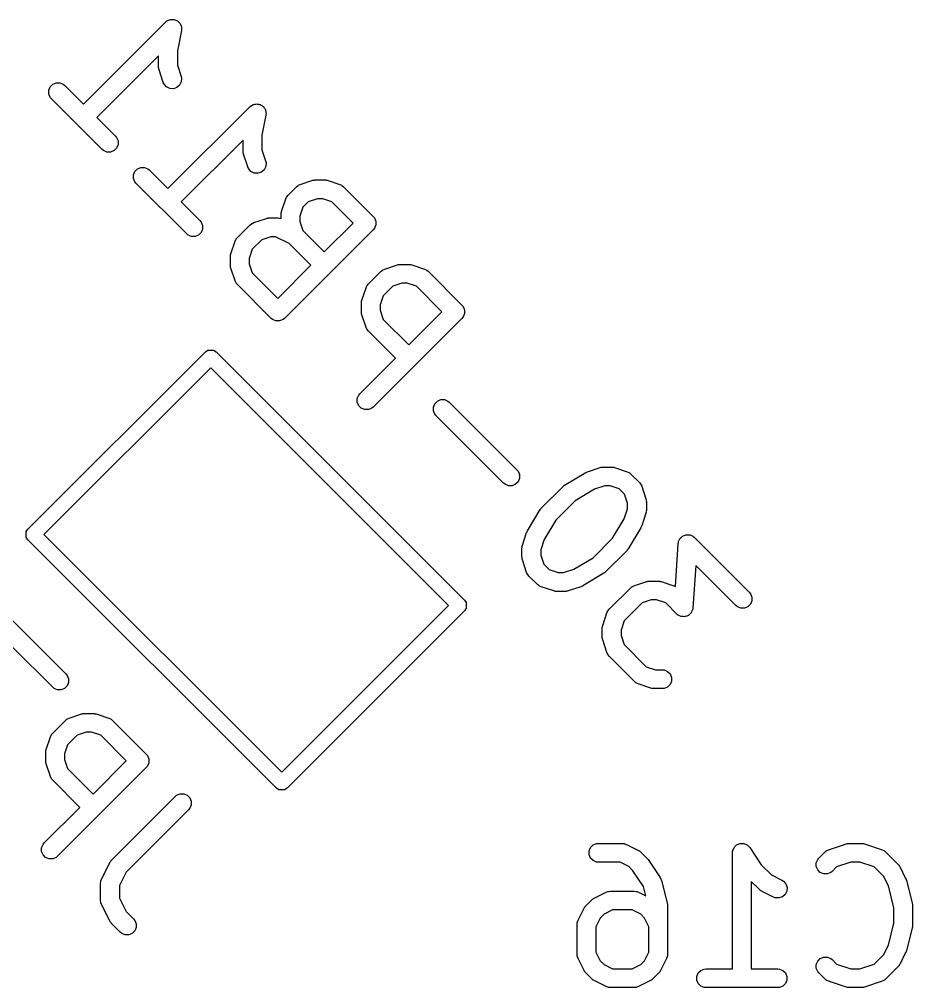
# Model space of a CAD drawing. Extents: x 0.03 to 1.98, y 0.07 to 3.6.
# Drawn here: x 0.3624 to 0.6426, y 2.0141 to 2.318 of the extents above; entities that cross this region are included whole.
import ezdxf

# ---------------------------------------------------------------- set-up
doc = ezdxf.new("R2010")
doc.units = 0
doc.header["$MEASUREMENT"] = 0
doc.layers.add('BLACK', color=7, linetype='CONTINUOUS')

msp = doc.modelspace()

# ---------------------------------------------------------------- linework, layer by layer
at = {"layer": 'BLACK', "linetype": 'CONTINUOUS'}
for p, q in [((0.3825, 2.29136), (0.40825, 2.31711)), ((0.40825, 2.31711), (0.40869, 2.31747)), ((0.40825, 2.31711), (0.40825, 2.31711)), ((0.40825, 2.31711), (0.40825, 2.31711)), ((0.40825, 2.31711), (0.40825, 2.31711)), ((0.40869, 2.31747), (0.40896, 2.31759)), ((0.40896, 2.31759), (0.40921, 2.31775)), ((0.40921, 2.31775), (0.40949, 2.3178)), ((0.40949, 2.3178), (0.40976, 2.31792)), ((0.40976, 2.31792), (0.41005, 2.31792)), ((0.41005, 2.31792), (0.41034, 2.31797)), ((0.41034, 2.31797), (0.41062, 2.31792)), ((0.41062, 2.31792), (0.41091, 2.31792)), ((0.41091, 2.31792), (0.41118, 2.3178)), ((0.41118, 2.3178), (0.41147, 2.31775)), ((0.41147, 2.31775), (0.41171, 2.31759)), ((0.41171, 2.31759), (0.41198, 2.31747)), ((0.41198, 2.31747), (0.41218, 2.31727)), ((0.41218, 2.31727), (0.41243, 2.31711)), ((0.41243, 2.31711), (0.41259, 2.31686)), ((0.41259, 2.31686), (0.41279, 2.31666)), ((0.41279, 2.31666), (0.4129, 2.31639)), ((0.4129, 2.31639), (0.41306, 2.31615)), ((0.41306, 2.31615), (0.41312, 2.31586)), ((0.41312, 2.31586), (0.41323, 2.3156)), ((0.41323, 2.31444), (0.41196, 2.3081)), ((0.41323, 2.3156), (0.41323, 2.3153)), ((0.41323, 2.3153), (0.41329, 2.31502)), ((0.41329, 2.31502), (0.41323, 2.31445)), ((0.41323, 2.31445), (0.41323, 2.31444)), ((0.41323, 2.31444), (0.41323, 2.31444)), ((0.41323, 2.31444), (0.41323, 2.31444)), ((0.41196, 2.3081), (0.41196, 2.30357)), ((0.40606, 2.30657), (0.38667, 2.28718)), ((0.40606, 2.30309), (0.40606, 2.30657)), ((0.40609, 2.3028), (0.40606, 2.30309)), ((0.40608, 2.30272), (0.40609, 2.3028)), ((0.4061, 2.30262), (0.40608, 2.30272)), ((0.40611, 2.30251), (0.4061, 2.30262)), ((0.40614, 2.30244), (0.40611, 2.30251)), ((0.40621, 2.30215), (0.40614, 2.30244)), ((0.40753, 2.29818), (0.40621, 2.30215)), ((0.41196, 2.30357), (0.41314, 2.30005)), ((0.37209, 2.29678), (0.3729, 2.29759)), ((0.3729, 2.29759), (0.37397, 2.29803)), ((0.37397, 2.29803), (0.37512, 2.29803)), ((0.37512, 2.29803), (0.37618, 2.29759)), ((0.37618, 2.29759), (0.37663, 2.29722)), ((0.40777, 2.29765), (0.40753, 2.29818)), ((0.40852, 2.29678), (0.40777, 2.29765)), ((0.41318, 2.29833), (0.41267, 2.2973)), ((0.41314, 2.30005), (0.41326, 2.29948)), ((0.41326, 2.29948), (0.41318, 2.29833)), ((0.37165, 2.29571), (0.37209, 2.29678)), ((0.37165, 2.29456), (0.37165, 2.29571)), ((0.37209, 2.29349), (0.37165, 2.29456)), ((0.37663, 2.29722), (0.3825, 2.29136)), ((0.40956, 2.29626), (0.40852, 2.29678)), ((0.4107, 2.29618), (0.40956, 2.29626)), ((0.4118, 2.29655), (0.4107, 2.29618)), ((0.41267, 2.2973), (0.4118, 2.29655)), ((0.37245, 2.29305), (0.37209, 2.29349)), ((0.38836, 2.27714), (0.37245, 2.29305)), ((0.40901, 2.26484), (0.43476, 2.29059)), ((0.43476, 2.2906), (0.43521, 2.29096)), ((0.43476, 2.29059), (0.43476, 2.2906)), ((0.43476, 2.2906), (0.43476, 2.2906)), ((0.43476, 2.2906), (0.43476, 2.2906)), ((0.43521, 2.29096), (0.43548, 2.29107)), ((0.43548, 2.29107), (0.43572, 2.29124)), ((0.43572, 2.29124), (0.436, 2.29129)), ((0.436, 2.29129), (0.43627, 2.2914)), ((0.43627, 2.2914), (0.43656, 2.2914)), ((0.43656, 2.2914), (0.43685, 2.29146)), ((0.43685, 2.29146), (0.43713, 2.2914)), ((0.43713, 2.2914), (0.43742, 2.2914)), ((0.43742, 2.2914), (0.43769, 2.29129)), ((0.43769, 2.29129), (0.43798, 2.29123)), ((0.43798, 2.29123), (0.43822, 2.29107)), ((0.43822, 2.29107), (0.43849, 2.29096)), ((0.43849, 2.29096), (0.4387, 2.29075)), ((0.4387, 2.29075), (0.43894, 2.29059)), ((0.43894, 2.29059), (0.4391, 2.29035)), ((0.4391, 2.29035), (0.4393, 2.29015)), ((0.4393, 2.29015), (0.43942, 2.28988)), ((0.43942, 2.28988), (0.43958, 2.28963)), ((0.43958, 2.28963), (0.43963, 2.28935)), ((0.43963, 2.28935), (0.43974, 2.28908)), ((0.43974, 2.28908), (0.43974, 2.28879)), ((0.43974, 2.28879), (0.4398, 2.2885)), ((0.4398, 2.2885), (0.43974, 2.28793)), ((0.38667, 2.28718), (0.39254, 2.28131)), ((0.43974, 2.28793), (0.43848, 2.28159)), ((0.43974, 2.28793), (0.43974, 2.28793)), ((0.43974, 2.28793), (0.43974, 2.28793)), ((0.43974, 2.28793), (0.43974, 2.28793)), ((0.39254, 2.28131), (0.39291, 2.28087)), ((0.39291, 2.28087), (0.39335, 2.2798)), ((0.39335, 2.2798), (0.39335, 2.27865)), ((0.43257, 2.28005), (0.41319, 2.26067)), ((0.43257, 2.27658), (0.43257, 2.28005)), ((0.43848, 2.28159), (0.43848, 2.27705)), ((0.38881, 2.27677), (0.38836, 2.27714)), ((0.38987, 2.27633), (0.38881, 2.27677)), ((0.39103, 2.27633), (0.38987, 2.27633)), ((0.39209, 2.27677), (0.39103, 2.27633)), ((0.39291, 2.27759), (0.39209, 2.27677)), ((0.39335, 2.27865), (0.39291, 2.27759)), ((0.4326, 2.27628), (0.43257, 2.27658)), ((0.43848, 2.27705), (0.43965, 2.27353)), ((0.43259, 2.27621), (0.4326, 2.27628)), ((0.43262, 2.2761), (0.43259, 2.27621)), ((0.43263, 2.276), (0.43262, 2.2761)), ((0.43266, 2.27593), (0.43263, 2.276)), ((0.43272, 2.27564), (0.43266, 2.27593)), ((0.43405, 2.27166), (0.43272, 2.27564)), ((0.43965, 2.27353), (0.43978, 2.27297)), ((0.39816, 2.2692), (0.3986, 2.27026)), ((0.3986, 2.27026), (0.39941, 2.27108)), ((0.39941, 2.27108), (0.40048, 2.27152)), ((0.40048, 2.27152), (0.40163, 2.27152)), ((0.40163, 2.27152), (0.4027, 2.27108)), ((0.4027, 2.27108), (0.40314, 2.27071)), ((0.40314, 2.27071), (0.40901, 2.26484)), ((0.43428, 2.27114), (0.43405, 2.27166)), ((0.43504, 2.27027), (0.43428, 2.27114)), ((0.43607, 2.26975), (0.43504, 2.27027)), ((0.43918, 2.27079), (0.43831, 2.27003)), ((0.4397, 2.27182), (0.43918, 2.27079)), ((0.43978, 2.27297), (0.4397, 2.27182)), ((0.39816, 2.26805), (0.39816, 2.2692)), ((0.3986, 2.26698), (0.39816, 2.26805)), ((0.43722, 2.26967), (0.43607, 2.26975)), ((0.43831, 2.27003), (0.43722, 2.26967)), ((0.4505, 2.26612), (0.45447, 2.26745)), ((0.45447, 2.26745), (0.45476, 2.26751)), ((0.45476, 2.26751), (0.45483, 2.26754)), ((0.45483, 2.26754), (0.45494, 2.26755)), ((0.45494, 2.26755), (0.45504, 2.26757)), ((0.45504, 2.26757), (0.45512, 2.26757)), ((0.45512, 2.26757), (0.45541, 2.2676)), ((0.45541, 2.2676), (0.45806, 2.2676)), ((0.45806, 2.2676), (0.45835, 2.26757)), ((0.45835, 2.26757), (0.45843, 2.26757)), ((0.45843, 2.26757), (0.45853, 2.26755)), ((0.45853, 2.26755), (0.45863, 2.26754)), ((0.45863, 2.26754), (0.45871, 2.26751)), ((0.45871, 2.26751), (0.45899, 2.26745)), ((0.45899, 2.26745), (0.46297, 2.26612)), ((0.39897, 2.26653), (0.3986, 2.26698)), ((0.41488, 2.25063), (0.39897, 2.26653)), ((0.44669, 2.26276), (0.44934, 2.26541)), ((0.44934, 2.26541), (0.44979, 2.26577)), ((0.44979, 2.26577), (0.44989, 2.26581)), ((0.44989, 2.26581), (0.44997, 2.26588)), ((0.44997, 2.26588), (0.4505, 2.26612)), ((0.46297, 2.26612), (0.4635, 2.26588)), ((0.4635, 2.26588), (0.46358, 2.26581)), ((0.46358, 2.26581), (0.46368, 2.26577)), ((0.46368, 2.26577), (0.46412, 2.26541)), ((0.46412, 2.26541), (0.4734, 2.25613)), ((0.44465, 2.25762), (0.44598, 2.2616)), ((0.44598, 2.2616), (0.44621, 2.26213)), ((0.44621, 2.26213), (0.44628, 2.26221)), ((0.44628, 2.26221), (0.44632, 2.26231)), ((0.44632, 2.26231), (0.44669, 2.26276)), ((0.45589, 2.26169), (0.45303, 2.26074)), ((0.45758, 2.26169), (0.45589, 2.26169)), ((0.46044, 2.26074), (0.45758, 2.26169)), ((0.41319, 2.26067), (0.41905, 2.2548)), ((0.45136, 2.25907), (0.45041, 2.25621)), ((0.45303, 2.26074), (0.45136, 2.25907)), ((0.46714, 2.25404), (0.46044, 2.26074)), ((0.43591, 2.25419), (0.43989, 2.25551)), ((0.43989, 2.25551), (0.44018, 2.25558)), ((0.44018, 2.25558), (0.44025, 2.25561)), ((0.44025, 2.25561), (0.44035, 2.25562)), ((0.44035, 2.25562), (0.44046, 2.25564)), ((0.44046, 2.25564), (0.44053, 2.25564)), ((0.44053, 2.25564), (0.44083, 2.25567)), ((0.44083, 2.25567), (0.44348, 2.25567)), ((0.44348, 2.25567), (0.44405, 2.25561)), ((0.44405, 2.25561), (0.44415, 2.25557)), ((0.44415, 2.25557), (0.44426, 2.25556)), ((0.44426, 2.25556), (0.4445, 2.25547)), ((0.4445, 2.25669), (0.44453, 2.25698)), ((0.4445, 2.25547), (0.4445, 2.25669)), ((0.44452, 2.25706), (0.44455, 2.25716)), ((0.44453, 2.25698), (0.44452, 2.25706)), ((0.44455, 2.25716), (0.44456, 2.25727)), ((0.44456, 2.25727), (0.44459, 2.25734)), ((0.44459, 2.25734), (0.44465, 2.25762)), ((0.45041, 2.25621), (0.45041, 2.25452)), ((0.4734, 2.25613), (0.47377, 2.25568)), ((0.47377, 2.25568), (0.47377, 2.25568)), ((0.47377, 2.25568), (0.47413, 2.2548)), ((0.41905, 2.2548), (0.41942, 2.25435)), ((0.41942, 2.25435), (0.41986, 2.25329)), ((0.41986, 2.25214), (0.41942, 2.25107)), ((0.41986, 2.25329), (0.41986, 2.25214)), ((0.43078, 2.2495), (0.43476, 2.25348)), ((0.43476, 2.25348), (0.43521, 2.25384)), ((0.43521, 2.25384), (0.43531, 2.25388)), ((0.43531, 2.25388), (0.43539, 2.25395)), ((0.43539, 2.25395), (0.43591, 2.25419)), ((0.45041, 2.25452), (0.45136, 2.25166)), ((0.45806, 2.24496), (0.46714, 2.25404)), ((0.47377, 2.2524), (0.4734, 2.25195)), ((0.47421, 2.25346), (0.47377, 2.2524)), ((0.47377, 2.2524), (0.47377, 2.2524)), ((0.47413, 2.2548), (0.47421, 2.25462)), ((0.47421, 2.25462), (0.47421, 2.25346)), ((0.41532, 2.25026), (0.41488, 2.25063)), ((0.41639, 2.24982), (0.41532, 2.25026)), ((0.41754, 2.24982), (0.41639, 2.24982)), ((0.4186, 2.25026), (0.41754, 2.24982)), ((0.41942, 2.25107), (0.4186, 2.25026)), ((0.43031, 2.24887), (0.43038, 2.24895)), ((0.43038, 2.24895), (0.43042, 2.24905)), ((0.43042, 2.24905), (0.43078, 2.2495)), ((0.4413, 2.24976), (0.43844, 2.24881)), ((0.44278, 2.24976), (0.4413, 2.24976)), ((0.44703, 2.24764), (0.44278, 2.24976)), ((0.4734, 2.25195), (0.44556, 2.22411)), ((0.45136, 2.25166), (0.45806, 2.24496)), ((0.42874, 2.24437), (0.43007, 2.24834)), ((0.43007, 2.24834), (0.43031, 2.24887)), ((0.43844, 2.24881), (0.43545, 2.24582)), ((0.45388, 2.24078), (0.44703, 2.24764)), ((0.42859, 2.24343), (0.42862, 2.24373)), ((0.42859, 2.24078), (0.42859, 2.24343)), ((0.42862, 2.2438), (0.42864, 2.24391)), ((0.42862, 2.24373), (0.42862, 2.2438)), ((0.42864, 2.24391), (0.42865, 2.24401)), ((0.42865, 2.24401), (0.42868, 2.24408)), ((0.42868, 2.24408), (0.42874, 2.24437)), ((0.43545, 2.24582), (0.4345, 2.24295)), ((0.4345, 2.24295), (0.4345, 2.24126)), ((0.42862, 2.24049), (0.42859, 2.24078)), ((0.42862, 2.24041), (0.42862, 2.24049)), ((0.42864, 2.24031), (0.42862, 2.24041)), ((0.42865, 2.24021), (0.42864, 2.24031)), ((0.42868, 2.24013), (0.42865, 2.24021)), ((0.42874, 2.23985), (0.42868, 2.24013)), ((0.43007, 2.23587), (0.42874, 2.23985)), ((0.4345, 2.24126), (0.43545, 2.2384)), ((0.44348, 2.23038), (0.45388, 2.24078)), ((0.47701, 2.23961), (0.48099, 2.24093)), ((0.48099, 2.24093), (0.48127, 2.241)), ((0.48127, 2.241), (0.48134, 2.24103)), ((0.48134, 2.24103), (0.48145, 2.24104)), ((0.48145, 2.24104), (0.48155, 2.24106)), ((0.48155, 2.24106), (0.48163, 2.24106)), ((0.48163, 2.24106), (0.48192, 2.24108)), ((0.48192, 2.24108), (0.48457, 2.24108)), ((0.48457, 2.24108), (0.48486, 2.24106)), ((0.48486, 2.24106), (0.48494, 2.24106)), ((0.48494, 2.24106), (0.48504, 2.24104)), ((0.48504, 2.24104), (0.48515, 2.24103)), ((0.48515, 2.24103), (0.48522, 2.241)), ((0.48522, 2.241), (0.48551, 2.24093)), ((0.48551, 2.24093), (0.48948, 2.23961)), ((0.43545, 2.2384), (0.44348, 2.23038)), ((0.47188, 2.23492), (0.47586, 2.23889)), ((0.47586, 2.23889), (0.4763, 2.23926)), ((0.4763, 2.23926), (0.4764, 2.2393)), ((0.4764, 2.2393), (0.47648, 2.23937)), ((0.47648, 2.23937), (0.47701, 2.23961)), ((0.48948, 2.23961), (0.49001, 2.23937)), ((0.49001, 2.23937), (0.49009, 2.2393)), ((0.49009, 2.2393), (0.49019, 2.23926)), ((0.49019, 2.23926), (0.49064, 2.23889)), ((0.49064, 2.23889), (0.50124, 2.22829)), ((0.43031, 2.23534), (0.43007, 2.23587)), ((0.43038, 2.23526), (0.43031, 2.23534)), ((0.43042, 2.23517), (0.43038, 2.23526)), ((0.43078, 2.23472), (0.43042, 2.23517)), ((0.44139, 2.22411), (0.43078, 2.23472)), ((0.46984, 2.22979), (0.47117, 2.23376)), ((0.47117, 2.23376), (0.4714, 2.23429)), ((0.4714, 2.23429), (0.47147, 2.23437)), ((0.47147, 2.23437), (0.47151, 2.23447)), ((0.47151, 2.23447), (0.47188, 2.23492)), ((0.47954, 2.23422), (0.47655, 2.23123)), ((0.4824, 2.23518), (0.47954, 2.23422)), ((0.48409, 2.23518), (0.4824, 2.23518)), ((0.48695, 2.23422), (0.48409, 2.23518)), ((0.49498, 2.2262), (0.48695, 2.23422)), ((0.47655, 2.23123), (0.47559, 2.22837)), ((0.46969, 2.22885), (0.46972, 2.22914)), ((0.46969, 2.2262), (0.46969, 2.22885)), ((0.46971, 2.22922), (0.46973, 2.22932)), ((0.46972, 2.22914), (0.46971, 2.22922)), ((0.46973, 2.22932), (0.46974, 2.22943)), ((0.46974, 2.22943), (0.46977, 2.2295)), ((0.46977, 2.2295), (0.46984, 2.22979)), ((0.47559, 2.22837), (0.47559, 2.22668)), ((0.50124, 2.22829), (0.50161, 2.22784)), ((0.50161, 2.22784), (0.50194, 2.22704)), ((0.46972, 2.22591), (0.46969, 2.2262)), ((0.46971, 2.22583), (0.46972, 2.22591)), ((0.46973, 2.22573), (0.46971, 2.22583)), ((0.46974, 2.22562), (0.46973, 2.22573)), ((0.46977, 2.22555), (0.46974, 2.22562)), ((0.46984, 2.22527), (0.46977, 2.22555)), ((0.47117, 2.22129), (0.46984, 2.22527)), ((0.47559, 2.22668), (0.47655, 2.22382)), ((0.48457, 2.21579), (0.49498, 2.2262)), ((0.50205, 2.22562), (0.50161, 2.22456)), ((0.50194, 2.22704), (0.50205, 2.22678)), ((0.50205, 2.22678), (0.50205, 2.22562)), ((0.44184, 2.22375), (0.44139, 2.22411)), ((0.4429, 2.2233), (0.44184, 2.22375)), ((0.44405, 2.2233), (0.4429, 2.2233)), ((0.44512, 2.22375), (0.44405, 2.2233)), ((0.44556, 2.22411), (0.44512, 2.22375)), ((0.50124, 2.22411), (0.4734, 2.19627)), ((0.47655, 2.22382), (0.48457, 2.21579)), ((0.50161, 2.22456), (0.50124, 2.22411)), ((0.4714, 2.22076), (0.47117, 2.22129)), ((0.47147, 2.22068), (0.4714, 2.22076)), ((0.47151, 2.22058), (0.47147, 2.22068)), ((0.47188, 2.22014), (0.47151, 2.22058)), ((0.4804, 2.21162), (0.47188, 2.22014)), ((0.36509, 2.15798), (0.42076, 2.21365)), ((0.42076, 2.21365), (0.42153, 2.21417)), ((0.42153, 2.21417), (0.42334, 2.21417)), ((0.42334, 2.21417), (0.4241, 2.21365)), ((0.4241, 2.21365), (0.50205, 2.13571)), ((0.46923, 2.20045), (0.4804, 2.21162)), ((0.42243, 2.20864), (0.3701, 2.15631)), ((0.49704, 2.13404), (0.42243, 2.20864)), ((0.46886, 2.2), (0.46923, 2.20045)), ((0.46842, 2.19894), (0.46886, 2.2)), ((0.46842, 2.19779), (0.46842, 2.19894)), ((0.46886, 2.19672), (0.46842, 2.19779)), ((0.49228, 2.19629), (0.49272, 2.19735)), ((0.49272, 2.19735), (0.49354, 2.19817)), ((0.49354, 2.19817), (0.4946, 2.19861)), ((0.4946, 2.19861), (0.49575, 2.19861)), ((0.49575, 2.19861), (0.49682, 2.19817)), ((0.49682, 2.19817), (0.49727, 2.1978)), ((0.49727, 2.1978), (0.51848, 2.17659)), ((0.46967, 2.19591), (0.46886, 2.19672)), ((0.47074, 2.19547), (0.46967, 2.19591)), ((0.47189, 2.19547), (0.47074, 2.19547)), ((0.47296, 2.19591), (0.47189, 2.19547)), ((0.4734, 2.19627), (0.47296, 2.19591)), ((0.49228, 2.19513), (0.49228, 2.19629)), ((0.49272, 2.19407), (0.49228, 2.19513)), ((0.49309, 2.19362), (0.49272, 2.19407)), ((0.5143, 2.17241), (0.49309, 2.19362)), ((0.51848, 2.17659), (0.51884, 2.17614)), ((0.51884, 2.17614), (0.51928, 2.17508)), ((0.54064, 2.17598), (0.54462, 2.1773)), ((0.54462, 2.1773), (0.5449, 2.17737)), ((0.5449, 2.17737), (0.54498, 2.1774)), ((0.54498, 2.1774), (0.54508, 2.17741)), ((0.54508, 2.17741), (0.54518, 2.17743)), ((0.54518, 2.17743), (0.54526, 2.17742)), ((0.54526, 2.17742), (0.54555, 2.17745)), ((0.54555, 2.17745), (0.5482, 2.17745)), ((0.5482, 2.17745), (0.5485, 2.17742)), ((0.5485, 2.17742), (0.54857, 2.17743)), ((0.54857, 2.17743), (0.54868, 2.17741)), ((0.54868, 2.17741), (0.54878, 2.1774)), ((0.54878, 2.1774), (0.54885, 2.17737)), ((0.54885, 2.17737), (0.54914, 2.1773)), ((0.54914, 2.1773), (0.55311, 2.17598)), ((0.51928, 2.17392), (0.51884, 2.17286)), ((0.51928, 2.17508), (0.51928, 2.17392)), ((0.53343, 2.17173), (0.54006, 2.17571)), ((0.54006, 2.17571), (0.5401, 2.17573)), ((0.5401, 2.17573), (0.54011, 2.17574)), ((0.54011, 2.17574), (0.54035, 2.17584)), ((0.54035, 2.17584), (0.54058, 2.17595)), ((0.54058, 2.17595), (0.5406, 2.17596)), ((0.5406, 2.17596), (0.54064, 2.17598)), ((0.55311, 2.17598), (0.55364, 2.17574)), ((0.55364, 2.17574), (0.55372, 2.17567)), ((0.55372, 2.17567), (0.55382, 2.17563)), ((0.55382, 2.17563), (0.55427, 2.17526)), ((0.55427, 2.17526), (0.55692, 2.17261)), ((0.51475, 2.17204), (0.5143, 2.17241)), ((0.51581, 2.1716), (0.51475, 2.17204)), ((0.51696, 2.1716), (0.51581, 2.1716)), ((0.51803, 2.17204), (0.51696, 2.1716)), ((0.51884, 2.17286), (0.51803, 2.17204)), ((0.52623, 2.16466), (0.53286, 2.17128)), ((0.53286, 2.17128), (0.53294, 2.17135)), ((0.53294, 2.17135), (0.53296, 2.17138)), ((0.53296, 2.17138), (0.53314, 2.17151)), ((0.53314, 2.17151), (0.53331, 2.17165)), ((0.53331, 2.17165), (0.53335, 2.17167)), ((0.53335, 2.17167), (0.53343, 2.17173)), ((0.54282, 2.17048), (0.53678, 2.16685)), ((0.54603, 2.17155), (0.54282, 2.17048)), ((0.54772, 2.17155), (0.54603, 2.17155)), ((0.55059, 2.17059), (0.54772, 2.17155)), ((0.55225, 2.16893), (0.55059, 2.17059)), ((0.55692, 2.17261), (0.55729, 2.17216)), ((0.55729, 2.17216), (0.55733, 2.17207)), ((0.55733, 2.17207), (0.5574, 2.17198)), ((0.5574, 2.17198), (0.55763, 2.17146)), ((0.55763, 2.17146), (0.55896, 2.16748)), ((0.5532, 2.16607), (0.55225, 2.16893)), ((0.55896, 2.16748), (0.55902, 2.16719)), ((0.55902, 2.16719), (0.55905, 2.16712)), ((0.55905, 2.16712), (0.55906, 2.16702)), ((0.55906, 2.16702), (0.55909, 2.16691)), ((0.55909, 2.16691), (0.55908, 2.16684)), ((0.52181, 2.15746), (0.52579, 2.16409)), ((0.52579, 2.16409), (0.52585, 2.16417)), ((0.52585, 2.16417), (0.52586, 2.16421)), ((0.52586, 2.16421), (0.526, 2.16438)), ((0.526, 2.16438), (0.52613, 2.16455)), ((0.52613, 2.16455), (0.52617, 2.16458)), ((0.52617, 2.16458), (0.52623, 2.16466)), ((0.53678, 2.16685), (0.53066, 2.16074)), ((0.55213, 2.16116), (0.5532, 2.16437)), ((0.5532, 2.16437), (0.5532, 2.16607)), ((0.55908, 2.16684), (0.55911, 2.16655)), ((0.55911, 2.16389), (0.55908, 2.1636)), ((0.55911, 2.16655), (0.55911, 2.16389)), ((0.54851, 2.15512), (0.55213, 2.16116)), ((0.55896, 2.16296), (0.55763, 2.15898)), ((0.55902, 2.16325), (0.55896, 2.16296)), ((0.55905, 2.16332), (0.55902, 2.16325)), ((0.55906, 2.16342), (0.55905, 2.16332)), ((0.55909, 2.16352), (0.55906, 2.16342)), ((0.55908, 2.1636), (0.55909, 2.16352)), ((0.36457, 2.15721), (0.36509, 2.15798)), ((0.53066, 2.16074), (0.52704, 2.1547)), ((0.55736, 2.1584), (0.55339, 2.15177)), ((0.55738, 2.15844), (0.55736, 2.1584)), ((0.5574, 2.15845), (0.55738, 2.15844)), ((0.5575, 2.15869), (0.5574, 2.15845)), ((0.55761, 2.15892), (0.5575, 2.15869)), ((0.55763, 2.15898), (0.55761, 2.15894)), ((0.55761, 2.15894), (0.55761, 2.15892)), ((0.36457, 2.1554), (0.36457, 2.15721)), ((0.36509, 2.15464), (0.36457, 2.1554)), ((0.3701, 2.15631), (0.4447, 2.0817)), ((0.52021, 2.1529), (0.52154, 2.15687)), ((0.52154, 2.15687), (0.52156, 2.15692)), ((0.52156, 2.15694), (0.52167, 2.15717)), ((0.52156, 2.15692), (0.52156, 2.15694)), ((0.52167, 2.15717), (0.52178, 2.1574)), ((0.52178, 2.1574), (0.52179, 2.15742)), ((0.52179, 2.15742), (0.52181, 2.15746)), ((0.5424, 2.14901), (0.54851, 2.15512)), ((0.56943, 2.15449), (0.56961, 2.15493)), ((0.56961, 2.15493), (0.56968, 2.155)), ((0.56968, 2.155), (0.56972, 2.15509)), ((0.56972, 2.15509), (0.57009, 2.1554)), ((0.57009, 2.1554), (0.57042, 2.15574)), ((0.57042, 2.15574), (0.57052, 2.15578)), ((0.57052, 2.15578), (0.57059, 2.15585)), ((0.57059, 2.15585), (0.57105, 2.156)), ((0.57105, 2.156), (0.57149, 2.15618)), ((0.57149, 2.15618), (0.57159, 2.15618)), ((0.57159, 2.15618), (0.57168, 2.15622)), ((0.57168, 2.15622), (0.57216, 2.15618)), ((0.57216, 2.15618), (0.57264, 2.15618)), ((0.57264, 2.15618), (0.57273, 2.15615)), ((0.57273, 2.15615), (0.57283, 2.15614)), ((0.57283, 2.15614), (0.57326, 2.15593)), ((0.57326, 2.15593), (0.57371, 2.15574)), ((0.57371, 2.15574), (0.57382, 2.15565)), ((0.57382, 2.15565), (0.57387, 2.15563)), ((0.57387, 2.15563), (0.57392, 2.15557)), ((0.57392, 2.15557), (0.57415, 2.15538)), ((0.57415, 2.15538), (0.59139, 2.13814)), ((0.44303, 2.07669), (0.36509, 2.15464)), ((0.52006, 2.15196), (0.52009, 2.15225)), ((0.52006, 2.14931), (0.52006, 2.15196)), ((0.52009, 2.15233), (0.52011, 2.15243)), ((0.52009, 2.15225), (0.52009, 2.15233)), ((0.52011, 2.15243), (0.52012, 2.15254)), ((0.52012, 2.15254), (0.52015, 2.15261)), ((0.52015, 2.15261), (0.52021, 2.1529)), ((0.52704, 2.1547), (0.52597, 2.15148)), ((0.55333, 2.15169), (0.55331, 2.15165)), ((0.55339, 2.15177), (0.55333, 2.15169)), ((0.56822, 2.13995), (0.56912, 2.15349)), ((0.56912, 2.15349), (0.56917, 2.15379)), ((0.56917, 2.15387), (0.56919, 2.15392)), ((0.56917, 2.15379), (0.56917, 2.15387)), ((0.56919, 2.15392), (0.56921, 2.15406)), ((0.56921, 2.15406), (0.56943, 2.15449)), ((0.52009, 2.14902), (0.52006, 2.14931)), ((0.52009, 2.14894), (0.52009, 2.14902)), ((0.52011, 2.14884), (0.52009, 2.14894)), ((0.52012, 2.14874), (0.52011, 2.14884)), ((0.52015, 2.14866), (0.52012, 2.14874)), ((0.52021, 2.14838), (0.52015, 2.14866)), ((0.52597, 2.15148), (0.52597, 2.14979)), ((0.52597, 2.14979), (0.52692, 2.14693)), ((0.53636, 2.14538), (0.5424, 2.14901)), ((0.55294, 2.1512), (0.54631, 2.14457)), ((0.55301, 2.15128), (0.55294, 2.1512)), ((0.55304, 2.1513), (0.55301, 2.15128)), ((0.55317, 2.15148), (0.55304, 2.1513)), ((0.55331, 2.15165), (0.55317, 2.15148)), ((0.52154, 2.1444), (0.52021, 2.14838)), ((0.52692, 2.14693), (0.52859, 2.14526)), ((0.57458, 2.1466), (0.57369, 2.13321)), ((0.58721, 2.13397), (0.57458, 2.1466)), ((0.52178, 2.14387), (0.52154, 2.1444)), ((0.52185, 2.14379), (0.52178, 2.14387)), ((0.52189, 2.14369), (0.52185, 2.14379)), ((0.52225, 2.14325), (0.52189, 2.14369)), ((0.52491, 2.1406), (0.52225, 2.14325)), ((0.52859, 2.14526), (0.53145, 2.14431)), ((0.53145, 2.14431), (0.53314, 2.14431)), ((0.53314, 2.14431), (0.53636, 2.14538)), ((0.54575, 2.14413), (0.53912, 2.14015)), ((0.54583, 2.14419), (0.54575, 2.14413)), ((0.54587, 2.14421), (0.54583, 2.14419)), ((0.54604, 2.14434), (0.54587, 2.14421)), ((0.54621, 2.14447), (0.54604, 2.14434)), ((0.54624, 2.14451), (0.54621, 2.14447)), ((0.54631, 2.14457), (0.54624, 2.14451)), ((0.52535, 2.14023), (0.52491, 2.1406)), ((0.52545, 2.14019), (0.52535, 2.14023)), ((0.52553, 2.14012), (0.52545, 2.14019)), ((0.52606, 2.13988), (0.52553, 2.14012)), ((0.53004, 2.13856), (0.52606, 2.13988)), ((0.53853, 2.13988), (0.53456, 2.13856)), ((0.53857, 2.1399), (0.53853, 2.13988)), ((0.53859, 2.1399), (0.53857, 2.1399)), ((0.53883, 2.14001), (0.53859, 2.1399)), ((0.53906, 2.14012), (0.53883, 2.14001)), ((0.53908, 2.14013), (0.53906, 2.14012)), ((0.53912, 2.14015), (0.53908, 2.14013)), ((0.55407, 2.13947), (0.55452, 2.13984)), ((0.55452, 2.13984), (0.55462, 2.13988)), ((0.55462, 2.13988), (0.5547, 2.13995)), ((0.5547, 2.13995), (0.55522, 2.14018)), ((0.55522, 2.14018), (0.5592, 2.14151)), ((0.5592, 2.14151), (0.55949, 2.14157)), ((0.55949, 2.14157), (0.55956, 2.1416)), ((0.55956, 2.1416), (0.55966, 2.14161)), ((0.55966, 2.14161), (0.55977, 2.14164)), ((0.55977, 2.14164), (0.55984, 2.14163)), ((0.55984, 2.14163), (0.56013, 2.14166)), ((0.56013, 2.14166), (0.56279, 2.14166)), ((0.56279, 2.14166), (0.56308, 2.14163)), ((0.56308, 2.14163), (0.56316, 2.14164)), ((0.56316, 2.14164), (0.56326, 2.14161)), ((0.56326, 2.14161), (0.56336, 2.1416)), ((0.56336, 2.1416), (0.56343, 2.14157)), ((0.56343, 2.14157), (0.56372, 2.14151)), ((0.56372, 2.14151), (0.5677, 2.14018)), ((0.5677, 2.14018), (0.56822, 2.13995)), ((0.53032, 2.13849), (0.53004, 2.13856)), ((0.53039, 2.13846), (0.53032, 2.13849)), ((0.5305, 2.13845), (0.53039, 2.13846)), ((0.5306, 2.13843), (0.5305, 2.13845)), ((0.53068, 2.13843), (0.5306, 2.13843)), ((0.53097, 2.13841), (0.53068, 2.13843)), ((0.53362, 2.13841), (0.53097, 2.13841)), ((0.53391, 2.13843), (0.53362, 2.13841)), ((0.53399, 2.13843), (0.53391, 2.13843)), ((0.53409, 2.13845), (0.53399, 2.13843)), ((0.5342, 2.13846), (0.53409, 2.13845)), ((0.53427, 2.13849), (0.5342, 2.13846)), ((0.53456, 2.13856), (0.53427, 2.13849)), ((0.54744, 2.13284), (0.55407, 2.13947)), ((0.59139, 2.13814), (0.59175, 2.1377)), ((0.59175, 2.1377), (0.5922, 2.13663)), ((0.5922, 2.13663), (0.5922, 2.13548)), ((0.4447, 2.0817), (0.49704, 2.13404)), ((0.50205, 2.13571), (0.50256, 2.13494)), ((0.50256, 2.13494), (0.50256, 2.13313)), ((0.55775, 2.1348), (0.55211, 2.12916)), ((0.56061, 2.13575), (0.55775, 2.1348)), ((0.56231, 2.13575), (0.56061, 2.13575)), ((0.56517, 2.1348), (0.56231, 2.13575)), ((0.56865, 2.13132), (0.56517, 2.1348)), ((0.58766, 2.1336), (0.58721, 2.13397)), ((0.58872, 2.13316), (0.58766, 2.1336)), ((0.59094, 2.1336), (0.58988, 2.13316)), ((0.59175, 2.13442), (0.59094, 2.1336)), ((0.5922, 2.13548), (0.59175, 2.13442)), ((0.50205, 2.13237), (0.44637, 2.07669)), ((0.50256, 2.13313), (0.50205, 2.13237)), ((0.5454, 2.12771), (0.54673, 2.13169)), ((0.54673, 2.13169), (0.54696, 2.13222)), ((0.54696, 2.13222), (0.54703, 2.1323)), ((0.54703, 2.1323), (0.54707, 2.13239)), ((0.54707, 2.13239), (0.54744, 2.13284)), ((0.56889, 2.13112), (0.56865, 2.13132)), ((0.56894, 2.13106), (0.56889, 2.13112)), ((0.56899, 2.13104), (0.56894, 2.13106)), ((0.5691, 2.13095), (0.56899, 2.13104)), ((0.56954, 2.13077), (0.5691, 2.13095)), ((0.56997, 2.13055), (0.56954, 2.13077)), ((0.57007, 2.13055), (0.56997, 2.13055)), ((0.57016, 2.13051), (0.57007, 2.13055)), ((0.57064, 2.13051), (0.57016, 2.13051)), ((0.57112, 2.13048), (0.57064, 2.13051)), ((0.57122, 2.13051), (0.57112, 2.13048)), ((0.57132, 2.13051), (0.57122, 2.13051)), ((0.57176, 2.13069), (0.57132, 2.13051)), ((0.57221, 2.13085), (0.57176, 2.13069)), ((0.57229, 2.13091), (0.57221, 2.13085)), ((0.57238, 2.13095), (0.57229, 2.13091)), ((0.57272, 2.13129), (0.57238, 2.13095)), ((0.57308, 2.1316), (0.57272, 2.13129)), ((0.57312, 2.13169), (0.57308, 2.1316)), ((0.57319, 2.13176), (0.57312, 2.13169)), ((0.57338, 2.13221), (0.57319, 2.13176)), ((0.57359, 2.13264), (0.57338, 2.13221)), ((0.57361, 2.13278), (0.57359, 2.13264)), ((0.57364, 2.13283), (0.57361, 2.13278)), ((0.57369, 2.13321), (0.57364, 2.13291)), ((0.57364, 2.13291), (0.57364, 2.13283)), ((0.58988, 2.13316), (0.58872, 2.13316)), ((0.35979, 2.12974), (0.37702, 2.11251)), ((0.54531, 2.12735), (0.54534, 2.12742)), ((0.54534, 2.12742), (0.5454, 2.12771)), ((0.55211, 2.12916), (0.55116, 2.1263)), ((0.54525, 2.12678), (0.54528, 2.12707)), ((0.54525, 2.12412), (0.54525, 2.12678)), ((0.54527, 2.12715), (0.5453, 2.12725)), ((0.54528, 2.12707), (0.54527, 2.12715)), ((0.5453, 2.12725), (0.54531, 2.12735)), ((0.55116, 2.1263), (0.55116, 2.1246)), ((0.55116, 2.1246), (0.55211, 2.12174)), ((0.54528, 2.12383), (0.54525, 2.12412)), ((0.54527, 2.12376), (0.54528, 2.12383)), ((0.5453, 2.12365), (0.54527, 2.12376)), ((0.54531, 2.12355), (0.5453, 2.12365)), ((0.54534, 2.12348), (0.54531, 2.12355)), ((0.5454, 2.12319), (0.54534, 2.12348)), ((0.54673, 2.11921), (0.5454, 2.12319)), ((0.55211, 2.12174), (0.55908, 2.11477)), ((0.37284, 2.10833), (0.36021, 2.12097)), ((0.54696, 2.11869), (0.54673, 2.11921)), ((0.54703, 2.11861), (0.54696, 2.11869)), ((0.54707, 2.11851), (0.54703, 2.11861)), ((0.54744, 2.11806), (0.54707, 2.11851)), ((0.5554, 2.11011), (0.54744, 2.11806)), ((0.37702, 2.11251), (0.37739, 2.11206)), ((0.55908, 2.11477), (0.56194, 2.11382)), ((0.56194, 2.11382), (0.56411, 2.11382)), ((0.56411, 2.11382), (0.56469, 2.11376)), ((0.56469, 2.11376), (0.56575, 2.11332)), ((0.56575, 2.11332), (0.56657, 2.11251)), ((0.56657, 2.11251), (0.56701, 2.11144)), ((0.37739, 2.11206), (0.37783, 2.111)), ((0.37783, 2.10985), (0.37739, 2.10878)), ((0.37783, 2.111), (0.37783, 2.10985)), ((0.55584, 2.10974), (0.5554, 2.11011)), ((0.55594, 2.1097), (0.55584, 2.10974)), ((0.55602, 2.10963), (0.55594, 2.1097)), ((0.55655, 2.10939), (0.55602, 2.10963)), ((0.56053, 2.10807), (0.55655, 2.10939)), ((0.56657, 2.10923), (0.56575, 2.10841)), ((0.56701, 2.11029), (0.56657, 2.10923)), ((0.56701, 2.11144), (0.56701, 2.11029)), ((0.37329, 2.10797), (0.37284, 2.10833)), ((0.37436, 2.10753), (0.37329, 2.10797)), ((0.37551, 2.10753), (0.37436, 2.10753)), ((0.37657, 2.10797), (0.37551, 2.10753)), ((0.37739, 2.10878), (0.37657, 2.10797)), ((0.56081, 2.108), (0.56053, 2.10807)), ((0.56088, 2.10797), (0.56081, 2.108)), ((0.56099, 2.10796), (0.56088, 2.10797)), ((0.56109, 2.10794), (0.56099, 2.10796)), ((0.56117, 2.10794), (0.56109, 2.10794)), ((0.56146, 2.10792), (0.56117, 2.10794)), ((0.56411, 2.10792), (0.56146, 2.10792)), ((0.56469, 2.10797), (0.56411, 2.10792)), ((0.56575, 2.10841), (0.56469, 2.10797)), ((0.38195, 2.09997), (0.38224, 2.10003)), ((0.38224, 2.10003), (0.38231, 2.10006)), ((0.38231, 2.10006), (0.38241, 2.10007)), ((0.38241, 2.10007), (0.38252, 2.1001)), ((0.38252, 2.1001), (0.38259, 2.10009)), ((0.38259, 2.10009), (0.38289, 2.10012)), ((0.38289, 2.10012), (0.38554, 2.10012)), ((0.38554, 2.10012), (0.38583, 2.10009)), ((0.38583, 2.10009), (0.38591, 2.1001)), ((0.38591, 2.1001), (0.38601, 2.10007)), ((0.38601, 2.10007), (0.38611, 2.10006)), ((0.38611, 2.10006), (0.38619, 2.10003)), ((0.38619, 2.10003), (0.38647, 2.09997)), ((0.37284, 2.09395), (0.37682, 2.09793)), ((0.37682, 2.09793), (0.37727, 2.0983)), ((0.37727, 2.0983), (0.37737, 2.09834)), ((0.37737, 2.09834), (0.37745, 2.09841)), ((0.37745, 2.09841), (0.37798, 2.09864)), ((0.37798, 2.09864), (0.38195, 2.09997)), ((0.38647, 2.09997), (0.39045, 2.09864)), ((0.39045, 2.09864), (0.39098, 2.09841)), ((0.39098, 2.09841), (0.39106, 2.09834)), ((0.39106, 2.09834), (0.39115, 2.0983)), ((0.39115, 2.0983), (0.3916, 2.09793)), ((0.3916, 2.09793), (0.40221, 2.08732)), ((0.37248, 2.0935), (0.37284, 2.09395)), ((0.38337, 2.09421), (0.3805, 2.09326)), ((0.38506, 2.09421), (0.38337, 2.09421)), ((0.38792, 2.09326), (0.38506, 2.09421)), ((0.37081, 2.08882), (0.37213, 2.0928)), ((0.37213, 2.0928), (0.37237, 2.09333)), ((0.37237, 2.09333), (0.37244, 2.09341)), ((0.37244, 2.09341), (0.37248, 2.0935)), ((0.3805, 2.09326), (0.37751, 2.09027)), ((0.39594, 2.08523), (0.38792, 2.09326)), ((0.37065, 2.08789), (0.37068, 2.08818)), ((0.37065, 2.08523), (0.37065, 2.08789)), ((0.37068, 2.08826), (0.3707, 2.08836)), ((0.37068, 2.08818), (0.37068, 2.08826)), ((0.3707, 2.08836), (0.37071, 2.08846)), ((0.37071, 2.08846), (0.37074, 2.08853)), ((0.37074, 2.08853), (0.37081, 2.08882)), ((0.37751, 2.09027), (0.37656, 2.08741)), ((0.37068, 2.08494), (0.37065, 2.08523)), ((0.37068, 2.08487), (0.37068, 2.08494)), ((0.3707, 2.08476), (0.37068, 2.08487)), ((0.37656, 2.08741), (0.37656, 2.08571)), ((0.37656, 2.08571), (0.37751, 2.08285)), ((0.38554, 2.07483), (0.39594, 2.08523)), ((0.40221, 2.08732), (0.40257, 2.08688)), ((0.40257, 2.08688), (0.40291, 2.08608)), ((0.40291, 2.08608), (0.40302, 2.08581)), ((0.40302, 2.08581), (0.40302, 2.08466)), ((0.37071, 2.08466), (0.3707, 2.08476)), ((0.37074, 2.08459), (0.37071, 2.08466)), ((0.37081, 2.0843), (0.37074, 2.08459)), ((0.37213, 2.08032), (0.37081, 2.0843)), ((0.40221, 2.08315), (0.37437, 2.05531)), ((0.37751, 2.08285), (0.38554, 2.07483)), ((0.40257, 2.08359), (0.40221, 2.08315)), ((0.40302, 2.08466), (0.40257, 2.08359)), ((0.37237, 2.0798), (0.37213, 2.08032)), ((0.37244, 2.07972), (0.37237, 2.0798)), ((0.37248, 2.07962), (0.37244, 2.07972)), ((0.37284, 2.07917), (0.37248, 2.07962)), ((0.38136, 2.07065), (0.37284, 2.07917)), ((0.4438, 2.07618), (0.44303, 2.07669)), ((0.44561, 2.07618), (0.4438, 2.07618)), ((0.44637, 2.07669), (0.44561, 2.07618)), ((0.3914, 2.05418), (0.41129, 2.07407)), ((0.41129, 2.07407), (0.41174, 2.07443)), ((0.41174, 2.07443), (0.4128, 2.07487)), ((0.4128, 2.07487), (0.41395, 2.07487)), ((0.41395, 2.07487), (0.41502, 2.07443)), ((0.41502, 2.07443), (0.41583, 2.07362)), ((0.41583, 2.07362), (0.41627, 2.07255)), ((0.37019, 2.05948), (0.38136, 2.07065)), ((0.41546, 2.06989), (0.39592, 2.05034)), ((0.41583, 2.07034), (0.41546, 2.06989)), ((0.41627, 2.0714), (0.41583, 2.07034)), ((0.41627, 2.07255), (0.41627, 2.0714)), ((0.36938, 2.05797), (0.36983, 2.05904)), ((0.36938, 2.05682), (0.36938, 2.05797)), ((0.36983, 2.05904), (0.37019, 2.05948)), ((0.54117, 2.05696), (0.54161, 2.05803)), ((0.54161, 2.05803), (0.54243, 2.05884)), ((0.54243, 2.05884), (0.54349, 2.05928)), ((0.54349, 2.05928), (0.54407, 2.05934)), ((0.54407, 2.05934), (0.55157, 2.05934)), ((0.55157, 2.05934), (0.55214, 2.05928)), ((0.55214, 2.05928), (0.55224, 2.05924)), ((0.55224, 2.05924), (0.55235, 2.05923)), ((0.55235, 2.05923), (0.55289, 2.05903)), ((0.55289, 2.05903), (0.55664, 2.05715)), ((0.58628, 2.05723), (0.58634, 2.05752)), ((0.58634, 2.05752), (0.5865, 2.05776)), ((0.5865, 2.05776), (0.58661, 2.05803)), ((0.58661, 2.05803), (0.58681, 2.05823)), ((0.58681, 2.05823), (0.58698, 2.05848)), ((0.58698, 2.05848), (0.58722, 2.05864)), ((0.58722, 2.05864), (0.58742, 2.05884)), ((0.58742, 2.05884), (0.58769, 2.05895)), ((0.58769, 2.05895), (0.58794, 2.05911)), ((0.58794, 2.05911), (0.58822, 2.05917)), ((0.58822, 2.05917), (0.58849, 2.05928)), ((0.58849, 2.05928), (0.58878, 2.05928)), ((0.58878, 2.05928), (0.58907, 2.05934)), ((0.58907, 2.05934), (0.58935, 2.05928)), ((0.58935, 2.05928), (0.58964, 2.05928)), ((0.58964, 2.05928), (0.58991, 2.05917)), ((0.58991, 2.05917), (0.5902, 2.05911)), ((0.5902, 2.05911), (0.59044, 2.05895)), ((0.59044, 2.05895), (0.5907, 2.05884)), ((0.5907, 2.05884), (0.59091, 2.05863)), ((0.59091, 2.05863), (0.59115, 2.05847)), ((0.59115, 2.05847), (0.59152, 2.05803)), ((0.59152, 2.05803), (0.59152, 2.05803)), ((0.59152, 2.05803), (0.59152, 2.05802)), ((0.59152, 2.05802), (0.59152, 2.05802)), ((0.59152, 2.05802), (0.59511, 2.05264)), ((0.61625, 2.05731), (0.62187, 2.05919)), ((0.62187, 2.05919), (0.62216, 2.05925)), ((0.62216, 2.05925), (0.62223, 2.05928)), ((0.62223, 2.05928), (0.62234, 2.05929)), ((0.62234, 2.05929), (0.62244, 2.05931)), ((0.62244, 2.05931), (0.62252, 2.05931)), ((0.62252, 2.05931), (0.62281, 2.05934)), ((0.62281, 2.05934), (0.62656, 2.05934)), ((0.62656, 2.05934), (0.62685, 2.05931)), ((0.62685, 2.05931), (0.62693, 2.05931)), ((0.62693, 2.05931), (0.62703, 2.05929)), ((0.62703, 2.05929), (0.62713, 2.05928)), ((0.62713, 2.05928), (0.62721, 2.05925)), ((0.62721, 2.05925), (0.62749, 2.05919)), ((0.62749, 2.05919), (0.63312, 2.05731)), ((0.36983, 2.05576), (0.36938, 2.05682)), ((0.37064, 2.05494), (0.36983, 2.05576)), ((0.3717, 2.0545), (0.37064, 2.05494)), ((0.37286, 2.0545), (0.3717, 2.0545)), ((0.37392, 2.05494), (0.37286, 2.0545)), ((0.37437, 2.05531), (0.37392, 2.05494)), ((0.54117, 2.05581), (0.54117, 2.05696)), ((0.54161, 2.05474), (0.54117, 2.05581)), ((0.54243, 2.05393), (0.54161, 2.05474)), ((0.55664, 2.05715), (0.55689, 2.057)), ((0.55689, 2.057), (0.55696, 2.05697)), ((0.55696, 2.05697), (0.55704, 2.0569)), ((0.55704, 2.0569), (0.55713, 2.05684)), ((0.55713, 2.05684), (0.55718, 2.05678)), ((0.55718, 2.05678), (0.5574, 2.0566)), ((0.5574, 2.0566), (0.55928, 2.05472)), ((0.55928, 2.05472), (0.55928, 2.05472)), ((0.55928, 2.05472), (0.55928, 2.05472)), ((0.55928, 2.05472), (0.55947, 2.05449)), ((0.55947, 2.05449), (0.55965, 2.05428)), ((0.58611, 2.05639), (0.58617, 2.05696)), ((0.58611, 2.01997), (0.58611, 2.05639)), ((0.58611, 2.05639), (0.58611, 2.05639)), ((0.58611, 2.05639), (0.58611, 2.05639)), ((0.58611, 2.05639), (0.58611, 2.05639)), ((0.58617, 2.05696), (0.58628, 2.05723)), ((0.61285, 2.05428), (0.61322, 2.05472)), ((0.61322, 2.05472), (0.6151, 2.0566)), ((0.6151, 2.0566), (0.61554, 2.05697)), ((0.61554, 2.05697), (0.61564, 2.05701)), ((0.61564, 2.05701), (0.61572, 2.05708)), ((0.61572, 2.05708), (0.61625, 2.05731)), ((0.63312, 2.05731), (0.63364, 2.05708)), ((0.63364, 2.05708), (0.63372, 2.05701)), ((0.63372, 2.05701), (0.63382, 2.05697)), ((0.63382, 2.05697), (0.63427, 2.0566)), ((0.63427, 2.0566), (0.63802, 2.05285)), ((0.3882, 2.04811), (0.39085, 2.05341)), ((0.39085, 2.05341), (0.39101, 2.05366)), ((0.39101, 2.05366), (0.39104, 2.05373)), ((0.39104, 2.05373), (0.3911, 2.05381)), ((0.3911, 2.05381), (0.39116, 2.0539)), ((0.39116, 2.0539), (0.39122, 2.05395)), ((0.39122, 2.05395), (0.3914, 2.05418)), ((0.54349, 2.05349), (0.54243, 2.05393)), ((0.54407, 2.05343), (0.54349, 2.05349)), ((0.55087, 2.05343), (0.54407, 2.05343)), ((0.55357, 2.05208), (0.55087, 2.05343)), ((0.5549, 2.05075), (0.55357, 2.05208)), ((0.55965, 2.05428), (0.55965, 2.05428)), ((0.55965, 2.05428), (0.55965, 2.05427)), ((0.55965, 2.05427), (0.5634, 2.04865)), ((0.59511, 2.05264), (0.59831, 2.04944)), ((0.61241, 2.05321), (0.61285, 2.05428)), ((0.61241, 2.05206), (0.61241, 2.05321)), ((0.61285, 2.051), (0.61241, 2.05206)), ((0.61878, 2.05193), (0.6174, 2.05055)), ((0.62329, 2.05343), (0.61878, 2.05193)), ((0.62608, 2.05343), (0.62329, 2.05343)), ((0.63059, 2.05193), (0.62608, 2.05343)), ((0.6335, 2.04901), (0.63059, 2.05193)), ((0.63802, 2.05285), (0.63821, 2.05262)), ((0.63821, 2.05262), (0.63826, 2.05257)), ((0.63826, 2.05257), (0.63832, 2.05248)), ((0.63832, 2.05248), (0.63839, 2.0524)), ((0.63839, 2.0524), (0.63842, 2.05233)), ((0.63842, 2.05233), (0.63857, 2.05208)), ((0.63857, 2.05208), (0.64045, 2.04833)), ((0.39592, 2.05034), (0.39379, 2.04609)), ((0.5582, 2.0458), (0.5549, 2.05075)), ((0.5634, 2.04865), (0.56357, 2.04833)), ((0.59831, 2.04944), (0.60163, 2.04778)), ((0.61367, 2.05018), (0.61285, 2.051)), ((0.61473, 2.04974), (0.61367, 2.05018)), ((0.61589, 2.04974), (0.61473, 2.04974)), ((0.61695, 2.05018), (0.61589, 2.04974)), ((0.6174, 2.05055), (0.61695, 2.05018)), ((0.63502, 2.04598), (0.6335, 2.04901)), ((0.38789, 2.04679), (0.38794, 2.04737)), ((0.38789, 2.04149), (0.38789, 2.04679)), ((0.38794, 2.04737), (0.38798, 2.04746)), ((0.38798, 2.04746), (0.38799, 2.04757)), ((0.38799, 2.04757), (0.3882, 2.04811)), ((0.39379, 2.04609), (0.39379, 2.04219)), ((0.55893, 2.04288), (0.5582, 2.0458)), ((0.56357, 2.04833), (0.56361, 2.04827)), ((0.56361, 2.04827), (0.56364, 2.0482)), ((0.56364, 2.0482), (0.56367, 2.04814)), ((0.56367, 2.04814), (0.56368, 2.04807)), ((0.56368, 2.04807), (0.56381, 2.04773)), ((0.56381, 2.04773), (0.56568, 2.04023)), ((0.59447, 2.04492), (0.59202, 2.04738)), ((0.59202, 2.04738), (0.59202, 2.01997)), ((0.60163, 2.04778), (0.60212, 2.04747)), ((0.60212, 2.04747), (0.60288, 2.0466)), ((0.60288, 2.0466), (0.60324, 2.04551)), ((0.60324, 2.04551), (0.60316, 2.04436)), ((0.63673, 2.03915), (0.63502, 2.04598)), ((0.64045, 2.04833), (0.64046, 2.04829)), ((0.64046, 2.04829), (0.64048, 2.04827)), ((0.64048, 2.04827), (0.64056, 2.04803)), ((0.64056, 2.04803), (0.64065, 2.04779)), ((0.64065, 2.04779), (0.64066, 2.04777)), ((0.64066, 2.04777), (0.64067, 2.04773)), ((0.64067, 2.04773), (0.64255, 2.04023)), ((0.54275, 2.04215), (0.5465, 2.04403)), ((0.5465, 2.04403), (0.54704, 2.04423)), ((0.54704, 2.04423), (0.54714, 2.04424)), ((0.54714, 2.04424), (0.54724, 2.04428)), ((0.54724, 2.04428), (0.54782, 2.04434)), ((0.54782, 2.04434), (0.55532, 2.04434)), ((0.55532, 2.04434), (0.55589, 2.04428)), ((0.55589, 2.04428), (0.55599, 2.04424)), ((0.55599, 2.04424), (0.5561, 2.04423)), ((0.5561, 2.04423), (0.55664, 2.04403)), ((0.55664, 2.04403), (0.55893, 2.04288)), ((0.5947, 2.04474), (0.59447, 2.04492)), ((0.59475, 2.04468), (0.5947, 2.04474)), ((0.59484, 2.04462), (0.59475, 2.04468)), ((0.59492, 2.04456), (0.59484, 2.04462)), ((0.59499, 2.04453), (0.59492, 2.04456)), ((0.59524, 2.04437), (0.59499, 2.04453)), ((0.59899, 2.0425), (0.59524, 2.04437)), ((0.59953, 2.04229), (0.59899, 2.0425)), ((0.60068, 2.04221), (0.59953, 2.04229)), ((0.60177, 2.04257), (0.60068, 2.04221)), ((0.60264, 2.04333), (0.60177, 2.04257)), ((0.60316, 2.04436), (0.60264, 2.04333)), ((0.38794, 2.04091), (0.38789, 2.04149)), ((0.38798, 2.04081), (0.38794, 2.04091)), ((0.38799, 2.04071), (0.38798, 2.04081)), ((0.3882, 2.04017), (0.38799, 2.04071)), ((0.39085, 2.03486), (0.3882, 2.04017)), ((0.39379, 2.04219), (0.39592, 2.03793)), ((0.53971, 2.03921), (0.53974, 2.03928)), ((0.53974, 2.03928), (0.5398, 2.03936)), ((0.5398, 2.03936), (0.53986, 2.03945)), ((0.53986, 2.03945), (0.53992, 2.0395)), ((0.53992, 2.0395), (0.54011, 2.03973)), ((0.54011, 2.03973), (0.54198, 2.0416)), ((0.54198, 2.0416), (0.54221, 2.04179)), ((0.54221, 2.04179), (0.54226, 2.04184)), ((0.54226, 2.04184), (0.54235, 2.0419)), ((0.54235, 2.0419), (0.54243, 2.04197)), ((0.54243, 2.04197), (0.5425, 2.042)), ((0.5425, 2.042), (0.54275, 2.04215)), ((0.56568, 2.04023), (0.5657, 2.04013)), ((0.5657, 2.04013), (0.56571, 2.04009)), ((0.56571, 2.04009), (0.56573, 2.03987)), ((0.56573, 2.03987), (0.56577, 2.03966)), ((0.56577, 2.03966), (0.56576, 2.03961)), ((0.56576, 2.03961), (0.56577, 2.03951)), ((0.56577, 2.03951), (0.56577, 2.02451)), ((0.64255, 2.04023), (0.64256, 2.04013)), ((0.64256, 2.04013), (0.64258, 2.04009)), ((0.64258, 2.04009), (0.6426, 2.03987)), ((0.6426, 2.03987), (0.64263, 2.03966)), ((0.64263, 2.03966), (0.64262, 2.03961)), ((0.64262, 2.03961), (0.64263, 2.03951)), ((0.64263, 2.03951), (0.64263, 2.03389)), ((0.39592, 2.03793), (0.39823, 2.03562)), ((0.53768, 2.03521), (0.53955, 2.03896)), ((0.53955, 2.03896), (0.53971, 2.03921)), ((0.54582, 2.03709), (0.54462, 2.03589)), ((0.54851, 2.03843), (0.54582, 2.03709)), ((0.55462, 2.03843), (0.54851, 2.03843)), ((0.55732, 2.03709), (0.55462, 2.03843)), ((0.55851, 2.03589), (0.55732, 2.03709)), ((0.63673, 2.03425), (0.63673, 2.03915)), ((0.39101, 2.03462), (0.39085, 2.03486)), ((0.39104, 2.03454), (0.39101, 2.03462)), ((0.3911, 2.03446), (0.39104, 2.03454)), ((0.39116, 2.03438), (0.3911, 2.03446)), ((0.39122, 2.03432), (0.39116, 2.03438)), ((0.3914, 2.0341), (0.39122, 2.03432)), ((0.39405, 2.03145), (0.3914, 2.0341)), ((0.39823, 2.03562), (0.3986, 2.03517)), ((0.3986, 2.03517), (0.39904, 2.03411)), ((0.39904, 2.03411), (0.39904, 2.03296)), ((0.53737, 2.03389), (0.53742, 2.03446)), ((0.53737, 2.02451), (0.53737, 2.03389)), ((0.53742, 2.03446), (0.53746, 2.03456)), ((0.53746, 2.03456), (0.53747, 2.03467)), ((0.53747, 2.03467), (0.53768, 2.03521)), ((0.54462, 2.03589), (0.54327, 2.03319)), ((0.54327, 2.03319), (0.54327, 2.02521)), ((0.55986, 2.03319), (0.55851, 2.03589)), ((0.55986, 2.02521), (0.55986, 2.03319)), ((0.63502, 2.02742), (0.63673, 2.03425)), ((0.64255, 2.03317), (0.64067, 2.02567)), ((0.64256, 2.03327), (0.64255, 2.03317)), ((0.64258, 2.03331), (0.64256, 2.03327)), ((0.6426, 2.03353), (0.64258, 2.03331)), ((0.64263, 2.03374), (0.6426, 2.03353)), ((0.64263, 2.03389), (0.64262, 2.03379)), ((0.64262, 2.03379), (0.64263, 2.03374)), ((0.3945, 2.03108), (0.39405, 2.03145)), ((0.39557, 2.03064), (0.3945, 2.03108)), ((0.39672, 2.03064), (0.39557, 2.03064)), ((0.39778, 2.03108), (0.39672, 2.03064)), ((0.3986, 2.03189), (0.39778, 2.03108)), ((0.39904, 2.03296), (0.3986, 2.03189)), ((0.6335, 2.02439), (0.63502, 2.02742)), ((0.53742, 2.02394), (0.53737, 2.02451)), ((0.54327, 2.02521), (0.54462, 2.02251)), ((0.55851, 2.02251), (0.55986, 2.02521)), ((0.56577, 2.02451), (0.56571, 2.02394)), ((0.63059, 2.02147), (0.6335, 2.02439)), ((0.64045, 2.02507), (0.63857, 2.02132)), ((0.64046, 2.02511), (0.64045, 2.02507)), ((0.64048, 2.02513), (0.64046, 2.02511)), ((0.64056, 2.02537), (0.64048, 2.02513)), ((0.64065, 2.02561), (0.64056, 2.02537)), ((0.64066, 2.02563), (0.64065, 2.02561)), ((0.64067, 2.02567), (0.64066, 2.02563)), ((0.53746, 2.02384), (0.53742, 2.02394)), ((0.53747, 2.02373), (0.53746, 2.02384)), ((0.53768, 2.02319), (0.53747, 2.02373)), ((0.53955, 2.01944), (0.53768, 2.02319)), ((0.54462, 2.02251), (0.54582, 2.02132)), ((0.54582, 2.02132), (0.54851, 2.01997)), ((0.55462, 2.01997), (0.55732, 2.02132)), ((0.55732, 2.02132), (0.55851, 2.02251)), ((0.56546, 2.02319), (0.56358, 2.01944)), ((0.56566, 2.02373), (0.56546, 2.02319)), ((0.56567, 2.02384), (0.56566, 2.02373)), ((0.56571, 2.02394), (0.56567, 2.02384)), ((0.61241, 2.02134), (0.61285, 2.02241)), ((0.61241, 2.02019), (0.61241, 2.02134)), ((0.61285, 2.02241), (0.61367, 2.02322)), ((0.61367, 2.02322), (0.61473, 2.02366)), ((0.61473, 2.02366), (0.61589, 2.02366)), ((0.61589, 2.02366), (0.61695, 2.02322)), ((0.61695, 2.02322), (0.6174, 2.02285)), ((0.6174, 2.02285), (0.61878, 2.02147)), ((0.61878, 2.02147), (0.62329, 2.01997)), ((0.62608, 2.01997), (0.63059, 2.02147)), ((0.63842, 2.02107), (0.63839, 2.021)), ((0.63857, 2.02132), (0.63842, 2.02107)), ((0.53971, 2.0192), (0.53955, 2.01944)), ((0.53974, 2.01912), (0.53971, 2.0192)), ((0.5398, 2.01904), (0.53974, 2.01912)), ((0.53986, 2.01895), (0.5398, 2.01904)), ((0.53992, 2.0189), (0.53986, 2.01895)), ((0.54011, 2.01868), (0.53992, 2.0189)), ((0.54198, 2.0168), (0.54011, 2.01868)), ((0.54851, 2.01997), (0.55462, 2.01997)), ((0.56303, 2.01868), (0.56115, 2.0168)), ((0.56321, 2.0189), (0.56303, 2.01868)), ((0.56327, 2.01895), (0.56321, 2.0189)), ((0.56333, 2.01904), (0.56327, 2.01895)), ((0.5634, 2.01912), (0.56333, 2.01904)), ((0.56343, 2.0192), (0.5634, 2.01912)), ((0.56358, 2.01944), (0.56343, 2.0192)), ((0.57492, 2.01759), (0.57536, 2.01866)), ((0.57536, 2.01866), (0.57617, 2.01947)), ((0.57617, 2.01947), (0.57724, 2.01991)), ((0.57724, 2.01991), (0.57781, 2.01997)), ((0.57781, 2.01997), (0.58611, 2.01997)), ((0.59202, 2.01997), (0.60031, 2.01997)), ((0.60031, 2.01997), (0.60089, 2.01991)), ((0.60089, 2.01991), (0.60195, 2.01947)), ((0.60195, 2.01947), (0.60277, 2.01866)), ((0.60277, 2.01866), (0.60321, 2.01759)), ((0.61285, 2.01912), (0.61241, 2.02019)), ((0.61322, 2.01868), (0.61285, 2.01912)), ((0.6151, 2.0168), (0.61322, 2.01868)), ((0.62329, 2.01997), (0.62608, 2.01997)), ((0.63802, 2.02055), (0.63427, 2.0168)), ((0.63821, 2.02078), (0.63802, 2.02055)), ((0.63826, 2.02083), (0.63821, 2.02078)), ((0.63832, 2.02092), (0.63826, 2.02083)), ((0.63839, 2.021), (0.63832, 2.02092)), ((0.54221, 2.01662), (0.54198, 2.0168)), ((0.54226, 2.01656), (0.54221, 2.01662)), ((0.54235, 2.0165), (0.54226, 2.01656)), ((0.54243, 2.01643), (0.54235, 2.0165)), ((0.5425, 2.0164), (0.54243, 2.01643)), ((0.54275, 2.01625), (0.5425, 2.0164)), ((0.5465, 2.01437), (0.54275, 2.01625)), ((0.56039, 2.01625), (0.55664, 2.01437)), ((0.56063, 2.0164), (0.56039, 2.01625)), ((0.56071, 2.01643), (0.56063, 2.0164)), ((0.56079, 2.0165), (0.56071, 2.01643)), ((0.56088, 2.01656), (0.56079, 2.0165)), ((0.56093, 2.01662), (0.56088, 2.01656)), ((0.56115, 2.0168), (0.56093, 2.01662)), ((0.57492, 2.01644), (0.57492, 2.01759)), ((0.57536, 2.01537), (0.57492, 2.01644)), ((0.57617, 2.01456), (0.57536, 2.01537)), ((0.60277, 2.01537), (0.60195, 2.01456)), ((0.60321, 2.01644), (0.60277, 2.01537)), ((0.60321, 2.01759), (0.60321, 2.01644)), ((0.61554, 2.01643), (0.6151, 2.0168)), ((0.61564, 2.01639), (0.61554, 2.01643)), ((0.61572, 2.01632), (0.61564, 2.01639)), ((0.61625, 2.01609), (0.61572, 2.01632)), ((0.62187, 2.01421), (0.61625, 2.01609)), ((0.63312, 2.01609), (0.62749, 2.01421)), ((0.63364, 2.01632), (0.63312, 2.01609)), ((0.63372, 2.01639), (0.63364, 2.01632)), ((0.63382, 2.01643), (0.63372, 2.01639)), ((0.63427, 2.0168), (0.63382, 2.01643)), ((0.54704, 2.01417), (0.5465, 2.01437)), ((0.54714, 2.01416), (0.54704, 2.01417)), ((0.54724, 2.01412), (0.54714, 2.01416)), ((0.54782, 2.01406), (0.54724, 2.01412)), ((0.55532, 2.01406), (0.54782, 2.01406)), ((0.55589, 2.01412), (0.55532, 2.01406)), ((0.55599, 2.01416), (0.55589, 2.01412)), ((0.5561, 2.01417), (0.55599, 2.01416)), ((0.55664, 2.01437), (0.5561, 2.01417)), ((0.57724, 2.01412), (0.57617, 2.01456)), ((0.57781, 2.01406), (0.57724, 2.01412)), ((0.60031, 2.01406), (0.57781, 2.01406)), ((0.60089, 2.01412), (0.60031, 2.01406)), ((0.60195, 2.01456), (0.60089, 2.01412)), ((0.62216, 2.01415), (0.62187, 2.01421)), ((0.62223, 2.01412), (0.62216, 2.01415)), ((0.62234, 2.01411), (0.62223, 2.01412)), ((0.62244, 2.01409), (0.62234, 2.01411)), ((0.62252, 2.01409), (0.62244, 2.01409)), ((0.62281, 2.01406), (0.62252, 2.01409)), ((0.62656, 2.01406), (0.62281, 2.01406)), ((0.62685, 2.01409), (0.62656, 2.01406)), ((0.62693, 2.01409), (0.62685, 2.01409)), ((0.62703, 2.01411), (0.62693, 2.01409)), ((0.62713, 2.01412), (0.62703, 2.01411)), ((0.62721, 2.01415), (0.62713, 2.01412)), ((0.62749, 2.01421), (0.62721, 2.01415))]:
    msp.add_line(p, q, dxfattribs=at)

doc.saveas('drawing.dxf')
